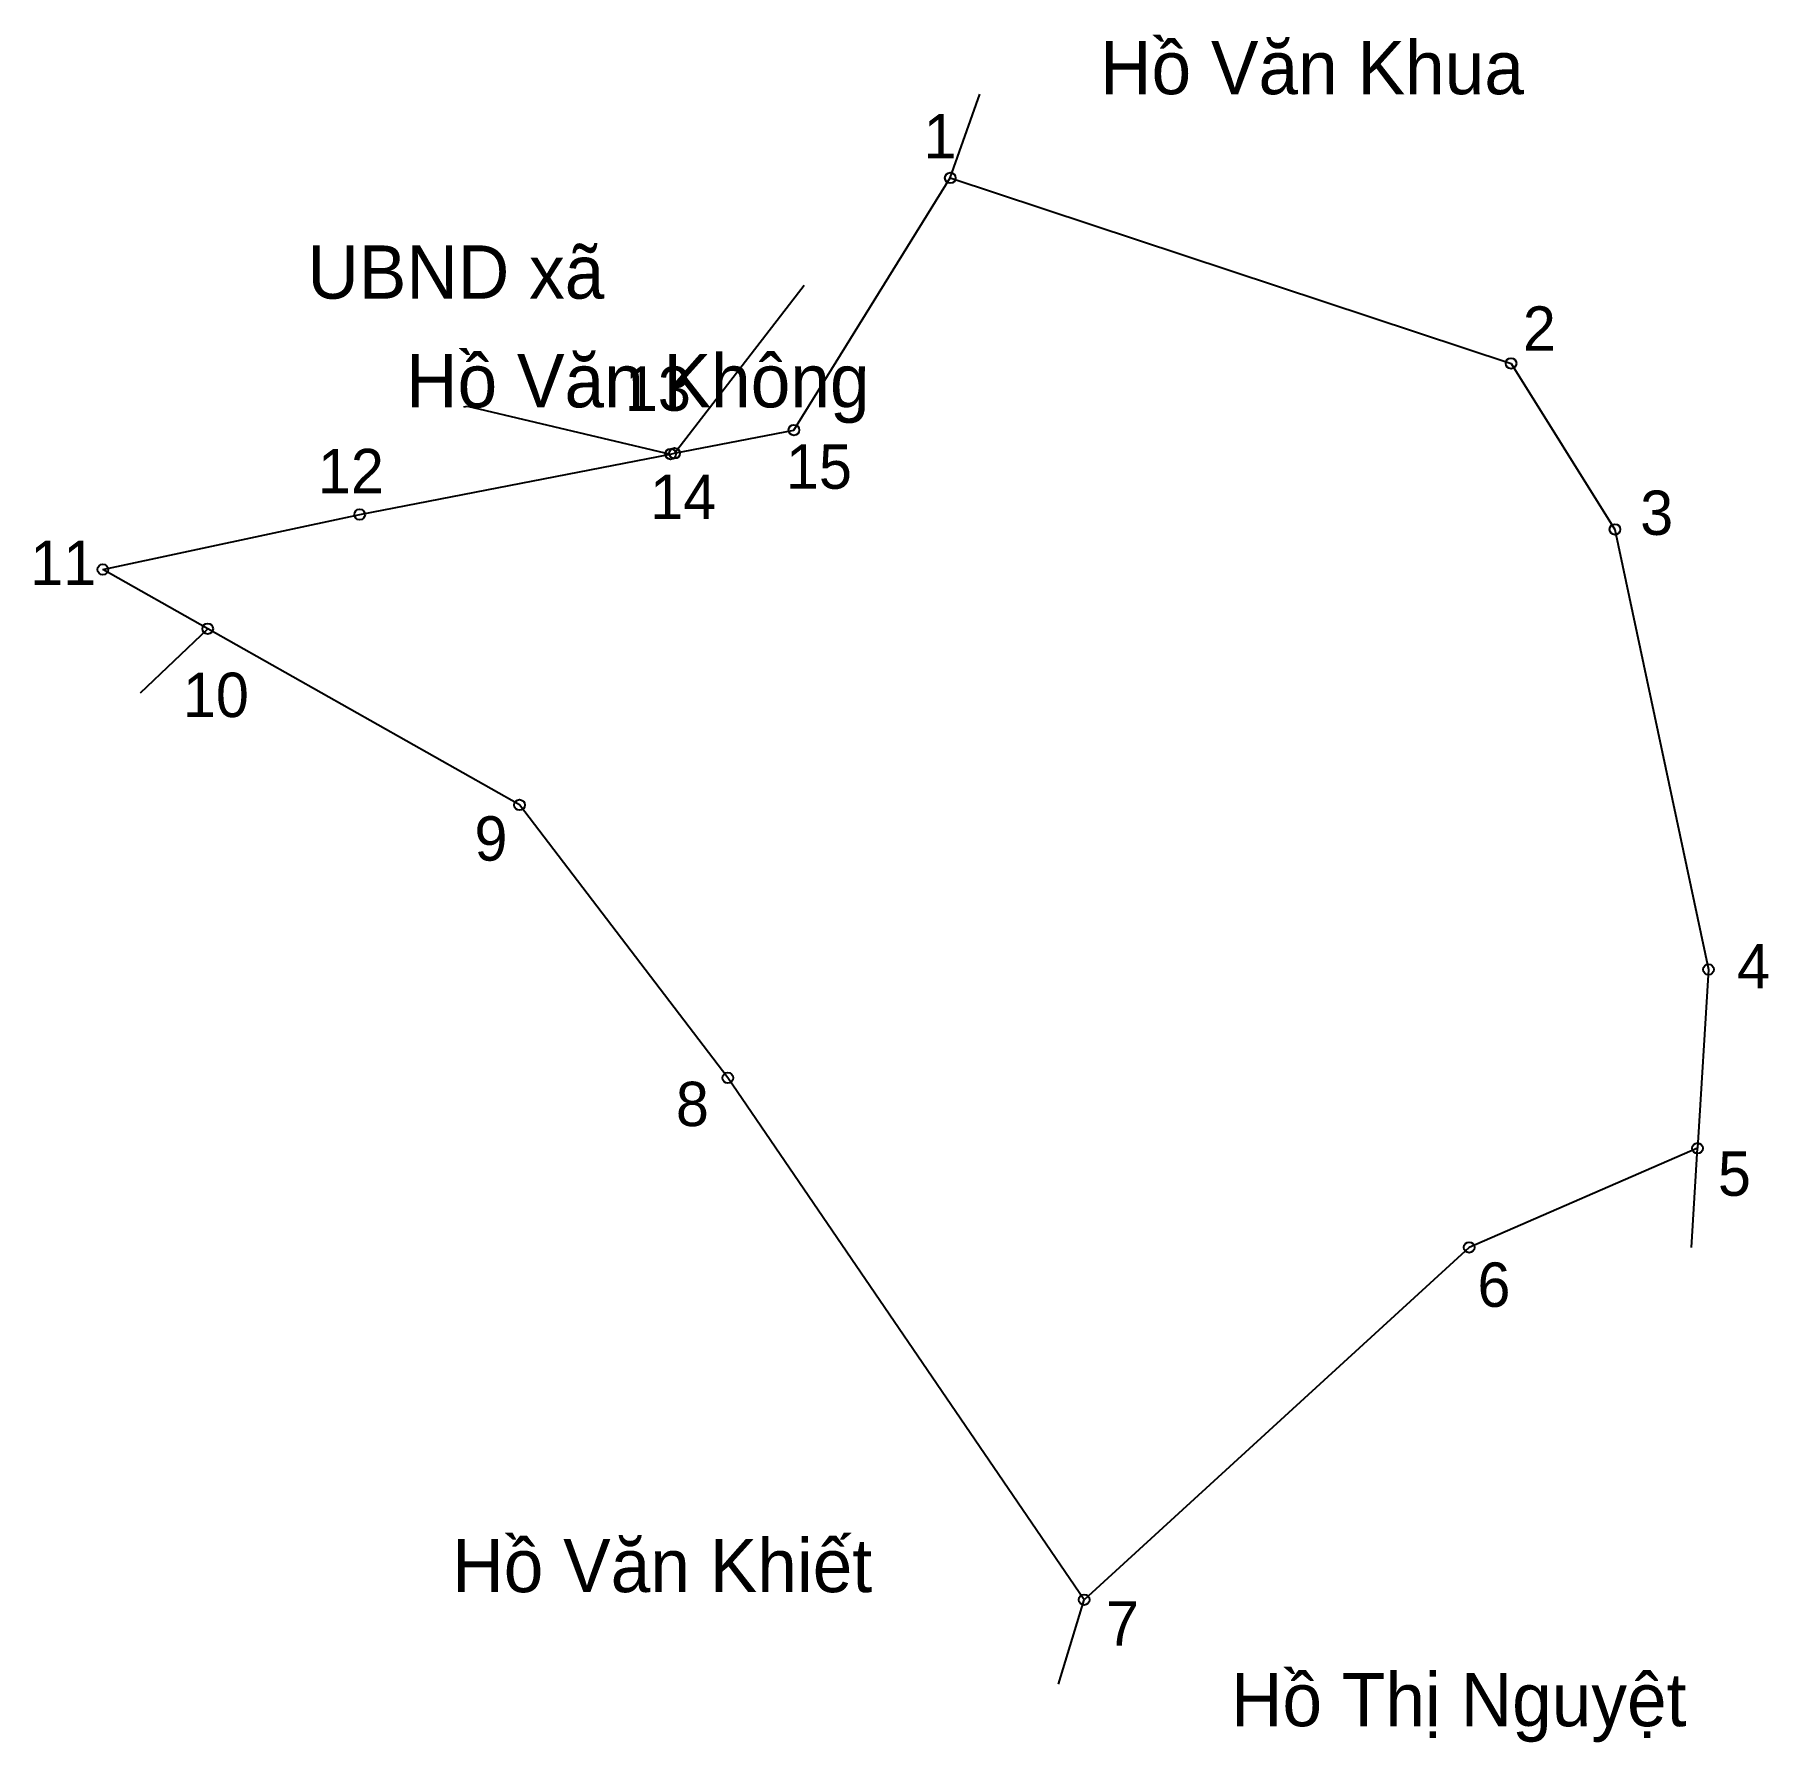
# Model space of a CAD drawing. Extents: x 547330 to 547466, y 1825069 to 1825202.
import ezdxf

# ---------------------------------------------------------------- set-up
doc = ezdxf.new("R2010")
doc.units = 0
for name, color, linetype in [('CanhThua', 7, 'Continuous'), ('MocDinhThua', 7, 'Continuous'), ('RauThua', 7, 'Continuous'), ('SoHieuDinhThua', 7, 'Continuous'), ('TenChuLanCan', 7, 'Continuous')]:
    doc.layers.add(name, color=color, linetype=linetype)

msp = doc.modelspace()

# ---------------------------------------------------------------- linework, layer by layer
at = {"layer": 'CanhThua'}
for p, q in [((547389.66, 1825171.16), (547401.85, 1825190.83)), ((547401.85, 1825190.83), (547445.58, 1825176.36)), ((547445.58, 1825176.36), (547453.68, 1825163.41)), ((547380.35, 1825169.35), (547389.66, 1825171.16)), ((547355.79, 1825164.57), (547380.04, 1825169.29)), ((547380.04, 1825169.29), (547380.35, 1825169.35)), ((547335.76, 1825160.28), (547355.79, 1825164.57)), ((547453.68, 1825163.41), (547460.98, 1825129.08)), ((547343.94, 1825155.66), (547335.76, 1825160.28)), ((547368.26, 1825141.91), (547343.94, 1825155.66)), ((547384.5, 1825120.62), (547368.26, 1825141.91)), ((547460.98, 1825129.08), (547460.12, 1825115.13)), ((547412.29, 1825079.91), (547384.5, 1825120.62)), ((547460.12, 1825115.13), (547442.31, 1825107.4)), ((547442.31, 1825107.4), (547412.29, 1825079.91))]:
    msp.add_line(p, q, dxfattribs=at)
at = {"layer": 'MocDinhThua'}
for centre in [(547401.85, 1825190.83), (547445.58, 1825176.36), (547389.66, 1825171.16), (547380.35, 1825169.35), (547380.04, 1825169.29), (547355.79, 1825164.57), (547453.68, 1825163.41), (547335.76, 1825160.28), (547343.94, 1825155.66), (547368.26, 1825141.91), (547460.98, 1825129.08), (547384.5, 1825120.62), (547460.12, 1825115.13), (547442.31, 1825107.4), (547412.29, 1825079.91)]:
    msp.add_circle(centre, 0.416, dxfattribs=at)
at = {"layer": 'RauThua'}
for p, q in [((547401.85, 1825190.83), (547404.15, 1825197.36)), ((547380.35, 1825169.35), (547390.45, 1825182.47)), ((547363.92, 1825172.97), (547364.2, 1825173.03)), ((547364.2, 1825173.03), (547380.04, 1825169.29)), ((547338.69, 1825150.67), (547343.94, 1825155.66)), ((547459.65, 1825107.38), (547460.12, 1825115.13)), ((547410.28, 1825073.32), (547412.29, 1825079.91)), ((547410.28, 1825073.32), (547412.29, 1825079.91))]:
    msp.add_line(p, q, dxfattribs=at)

# ---------------------------------------------------------------- texts
at = {"layer": 'SoHieuDinhThua'}
for s, height, p in [('1', 3.46, (547399.76, 1825192.35)), ('2', 3.46, (547446.5, 1825177.35)), ('13', 3.463, (547376.47, 1825172.66)), ('15', 3.463, (547389.03, 1825166.58)), ('12', 3.463, (547352.53, 1825166.23)), ('14', 3.463, (547378.44, 1825164.22)), ('3', 3.46, (547455.65, 1825162.98)), ('11', 3.463, (547330.09, 1825159.07)), ('10', 3.463, (547342, 1825148.77)), ('9', 3.46, (547364.74, 1825137.57)), ('4', 3.46, (547463.2, 1825127.6)), ('8', 3.46, (547380.45, 1825116.86)), ('5', 3.46, (547461.71, 1825111.42)), ('6', 3.46, (547442.96, 1825102.76)), ('7', 3.46, (547413.99, 1825076.33))]:
    msp.add_text(s, height=height, dxfattribs=at).set_placement(p)
at = {"layer": 'TenChuLanCan'}
for s, height, p in [('Hồ Văn Khua', 4.1555, (547413.53, 1825197.36)), ('UBND xã', 4.156, (547351.71, 1825181.41)), ('Hồ Văn Không', 4.1555, (547359.41, 1825172.93)), ('Hồ Văn Khiết', 4.1555, (547363.01, 1825080.5)), ('Hồ Thị Nguyệt', 4.1555, (547423.74, 1825070.04))]:
    msp.add_text(s, height=height, dxfattribs=at).set_placement(p)

doc.saveas('drawing.dxf')
